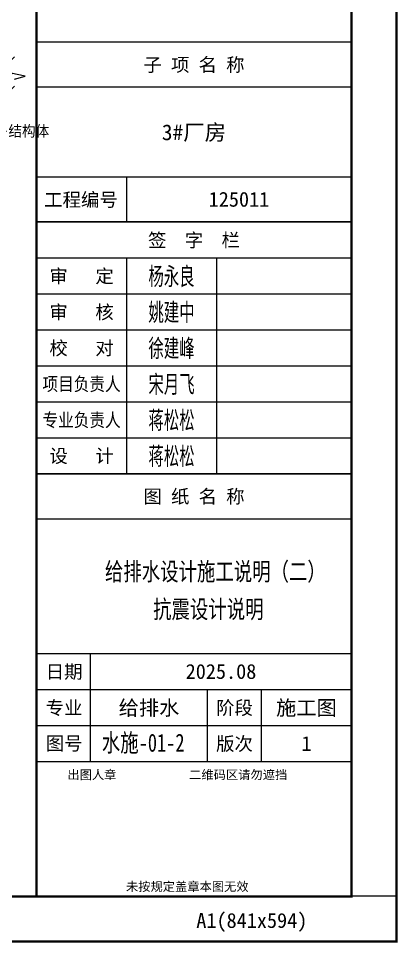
# Model space of a CAD drawing. Extents: x -452079 to 117456, y 3902 to 836955.
# Drawn here: x -252384 to -243956, y 673377 to 693925 of the extents above; entities that cross this region are included whole.
import ezdxf
from ezdxf import colors
from ezdxf.entities.mleader import LeaderData, LeaderLine
from ezdxf.enums import TextEntityAlignment as Align
from ezdxf.math import Vec2, Vec3

# ---------------------------------------------------------------- set-up
doc = ezdxf.new("R2010")
doc.units = 0
doc.header["$LTSCALE"] = 1000
doc.header["$MEASUREMENT"] = 0
doc.linetypes.add('AUDIT_D_160901175043-111', pattern=[0])
doc.linetypes.add('AUDIT_D_160901175043-122', pattern=[0])
for name, color, linetype in [('0-cxFrame', 155, 'Continuous'), ('qianming', 155, 'Continuous'), ('图号层', 4, 'Continuous'), ('图名层', 4, 'Continuous'), ('总说明', 2, 'Continuous')]:
    doc.layers.add(name, color=color, linetype=linetype)
doc.layers.add('0-cxText', color=131, linetype='Continuous', lineweight=25)
doc.styles.add('-宋体', font='', dxfattribs={"width": 0.8})
doc.styles.add('BZHZ', font='bzxw', dxfattribs={"width": 0.8, "bigfont": 'bzhz'})
doc.styles.add('cx_biaoti', font='')
doc.styles.add('cx_tuming', font='')
doc.styles.add('cx_tuqian1', font='')
doc.styles.add('标题文字', font='txt.shx', dxfattribs={"bigfont": 'hztxt.shx'})
doc.styles.add('黑体', font='', dxfattribs={"height": 12})
doc.styles.get('-宋体').set_extended_font_data('SimSun')
doc.styles.get('cx_biaoti').set_extended_font_data('SimSun')
doc.styles.get('cx_tuming').set_extended_font_data('SimHei')
doc.styles.get('cx_tuqian1').set_extended_font_data('SimSun')
doc.styles.get('黑体').set_extended_font_data('SimHei')

# ---------------------------------------------------------------- blocks, each defined once
blk = doc.blocks.new('zjcx_lan_qianzi(Dragon)')
for p, q in [((-7000, 4800), (0, 4800)), ((-5000, 4800), (-5000, 0)), ((-3000, 4800), (-3000, 0)), ((-7000, 4000), (0, 4000)), ((-7000, 3200), (0, 3200)), ((-7000, 2400), (0, 2400)), ((-7000, 1600), (0, 1600)), ((-7000, 800), (0, 800))]:
    blk.add_line(p, q)
at = {"const_width": 30}
blk.add_lwpolyline([(-7000, 5600), (0, 5600)], dxfattribs=at)
blk.add_lwpolyline([(-7000, 5600), (0, 5600), (0, 0), (-7000, 0)], close=True, dxfattribs=at)
at = {"style": 'cx_biaoti'}
for s, p in [('签  字  栏', (-3500, 5200)), ('审   定', (-6000, 4400)), ('审   核', (-6000, 3600)), ('校   对', (-6000, 2800)), ('设   计', (-6000, 400))]:
    blk.add_text(s, height=300, dxfattribs=at).set_placement(p, align=Align.MIDDLE)
at = {"style": 'cx_biaoti', "width": 0.85}
for s, p in [('项目负责人', (-6000, 2000)), ('专业负责人', (-6000, 1200))]:
    blk.add_text(s, height=300, dxfattribs=at).set_placement(p, align=Align.MIDDLE)
blk = doc.blocks.new('T-签字(Dragon)')
at = {"layer": '0-cxFrame'}
blk.add_blockref('zjcx_lan_qianzi(Dragon)', (0, 0), dxfattribs=at)
at = {"layer": 'qianming', "style": 'BZHZ', "width": 0.8}
for s, p in [('杨永良', (-4000, 4400)), ('姚建中', (-4000, 3600)), ('徐建峰', (-4000, 2800)), ('宋月飞', (-4000, 2000)), ('蒋松松', (-4000, 1200)), ('蒋松松', (-4000, 400))]:
    blk.add_text(s, height=450, dxfattribs=at).set_placement(p, align=Align.MIDDLE)
blk = doc.blocks.new('zjcx_lan_tuming(Dragon)')
for p, q in [((-7000, 8400), (0, 8400)), ((-5800, 3000), (-5800, 5400)), ((-7000, 4600), (0, 4600)), ((-3200, 3000), (-3200, 4600)), ((-2000, 3000), (-2000, 4600)), ((-7000, 3800), (0, 3800))]:
    blk.add_line(p, q)
at = {"const_width": 30}
for points in [[(-7000, 9400), (0, 9400)], [(-7000, 5400), (0, 5400)], [(-7000, 3000), (0, 3000)], [(-7000, 0), (0, 0)]]:
    blk.add_lwpolyline(points, dxfattribs=at)
blk.add_lwpolyline([(-7000, 9400), (0, 9400), (0, 0), (-7000, 0)], close=True)
at = {"style": 'cx_biaoti'}
for s, p in [('图 纸 名 称', (-3500, 8900)), ('日期', (-6388, 5000)), ('专业', (-6388, 4200)), ('阶段', (-2600, 4200)), ('图号', (-6388, 3400)), ('版次', (-2600, 3400))]:
    blk.add_text(s, height=300, dxfattribs=at).set_placement(p, align=Align.MIDDLE)
for s, p in [('出图人章', (-6316, 2607)), ('二维码区请勿遮挡', (-3609, 2607)), ('未按规定盖章本图无效', (-5013, 120))]:
    blk.add_text(s, height=200, dxfattribs=at).set_placement(p)
blk = doc.blocks.new('T-图签(Dragon)')
blk.add_blockref('zjcx_lan_tuming(Dragon)', (0, 0))
at = {"color": 3, "style": 'cx_biaoti'}
for s, p in [('2025.08', (-2900, 5000)), ('给排水', (-4500, 4200)), ('施工图', (-1000, 4200))]:
    blk.add_text(s, height=330, dxfattribs=at).set_placement(p, align=Align.MIDDLE)
blk = doc.blocks.new('zjcx_lan_xiangmu(Dragon)')
for p, q in [((-7000, 9000), (0, 9000)), ((-7000, 6000), (0, 6000)), ((-7000, 3000), (0, 3000)), ((-5000, 1000), (-5000, 0))]:
    blk.add_line(p, q)
at = {"const_width": 30}
for points in [[(-7000, 10000), (0, 10000)], [(-7000, 7000), (0, 7000)], [(-7000, 7000), (0, 7000)], [(-7000, 4000), (0, 4000)], [(-7000, 4000), (0, 4000)], [(-7000, 1000), (0, 1000)], [(-7000, 0), (0, 0)]]:
    blk.add_lwpolyline(points, dxfattribs=at)
blk.add_lwpolyline([(-7000, 10000), (0, 10000), (0, 0), (-7000, 0)], close=True)
at = {"style": 'cx_biaoti'}
for s, p in [('建 设 单 位', (-3500, 9500)), ('项 目 名 称', (-3500, 6500)), ('子 项 名 称', (-3500, 3500)), ('工程编号', (-6013, 500))]:
    blk.add_text(s, height=300, dxfattribs=at).set_placement(p, align=Align.MIDDLE)
blk = doc.blocks.new('T-项目(Dragon)')
blk.add_blockref('zjcx_lan_xiangmu(Dragon)', (0, 0))
at = {"color": 3, "style": 'cx_tuming'}
for s, height, p in [('嘉兴世赫建达智能装备有限公司', 330, (-6816, 7901)), ('年产500套智能装备建设项目 ', 350, (-6638, 4859))]:
    blk.add_text(s, height=height, dxfattribs=at).set_placement(p)
blk = doc.blocks.new('zjcx_T1(Dragon)')
at = {"layer": '0-cxFrame', "const_width": 50}
blk.add_lwpolyline([(-7000, 0), (0, 0), (0, 57400), (-7000, 57400)], close=True, dxfattribs=at)
at = {"layer": '0-cxFrame'}
for name, p in [('T-项目(Dragon)', (0, 15000)), ('T-签字(Dragon)', (0, 9400)), ('T-图签(Dragon)', (0, 0))]:
    blk.add_blockref(name, p, dxfattribs=at)
blk = doc.blocks.new('TK22.A1 L(Dragon)')
at = {"layer": '0-cxFrame', "color": 7, "const_width": 0.5}
blk.add_lwpolyline([(0, 0), (-841, 0), (-841, 594), (0, 594)], close=True, dxfattribs=at)
at = {"layer": '0-cxFrame', "const_width": 0.5}
for points in [[(-80, 10), (-821, 10), (-821, 584), (-80, 584)], [(-10, 10), (-80, 10), (-80, 584), (-10, 584)]]:
    blk.add_lwpolyline(points, close=True, dxfattribs=at)
at = {"layer": '0-cxFrame', "xscale": 0.01, "yscale": 0.01, "zscale": 0.01}
blk.add_blockref('zjcx_T1(Dragon)', (-10, 10), dxfattribs=at)
at = {"style": '黑体', "flags": 4}
blk.add_attdef('图幅', text='', height=3.3, dxfattribs=at).set_placement((-40, 3), align=Align.RIGHT)
at = {"layer": '0-cxFrame', "style": '黑体'}
blk.add_text('(841x594)', height=3.3, dxfattribs=at).set_placement((-40, 3))
at = {"layer": '0-cxText', "flags": 4}
for tag, height, style, p in [('建设单位', 3.5, 'cx_tuming', (-45, 240)), ('项目名称', 3.5, 'cx_tuming', (-45, 210)), ('子项名称', 3.5, 'cx_tuming', (-45, 180)), ('工程编号', 3.3, 'cx_tuqian1', (-35, 165)), ('图名1', 3.5, 'cx_tuming', (-45, 87)), ('图名2', 3.5, 'cx_tuming', (-45, 79)), ('图名3', 3.5, 'cx_tuming', (-45, 71)), ('出图日期', 3.3, 'cx_tuqian1', (-39, 60)), ('专业', 3.3, 'cx_tuqian1', (-55, 52)), ('图号', 3.3, 'cx_tuqian1', (-55, 44)), ('版次', 3.3, 'cx_tuqian1', (-20, 44))]:
    blk.add_attdef(tag, text='', height=height, dxfattribs=dict(at, style=style)).set_placement(p, align=Align.MIDDLE)

msp = doc.modelspace()

# ---------------------------------------------------------------- hatches: boundary and pattern name
at = {"layer": '总说明', "linetype": 'Continuous'}
h = msp.add_hatch(dxfattribs=at)
h.set_pattern_fill('ANSI31', color=33, scale=1846.2816, style=0)
h.set_pattern_definition([(45, (-2058374.17, -3982355.35), (-163.18978, 163.18978), [])])
h.paths.add_polyline_path([(-256848.51, 692722.61), (-256728.87, 692722.61), (-256728.87, 692250.7), (-256848.51, 692250.7)])
h.paths.add_polyline_path([(-253260.75, 692722.61), (-253141.12, 692722.61), (-253141.12, 692250.7), (-253260.75, 692250.7)])
h.paths.add_polyline_path([(-259784.61, 693114.76), (-252473.33, 693114.76), (-252473.33, 692825.33), (-252695.77, 692739.26), (-252234.03, 692639.1), (-252473.33, 692575.05), (-252473.33, 692250.7), (-253035.37, 692250.7), (-253649.58, 692250.7), (-259784.61, 692250.7), (-259784.61, 692575.05), (-259545.31, 692639.1), (-260007.05, 692739.26), (-259784.61, 692825.33)])
edge = h.paths.add_edge_path(flags=16)
edge.add_line((-256735.63, 692649.5), (-256735.63, 692549.8))
h = msp.add_hatch(dxfattribs=at)
h.set_pattern_fill('AR-CONC', color=33, scale=73.851264, style=0)
h.set_pattern_definition([(50, (-2058374.17, -3982355.35), (529.70571, -46.343245), [55.38845, -609.27293]), (355, (-2058374.17, -3982355.35), (-102.469614, 555.5034), [44.31076, -487.41834]), (100.4514, (-2058330.03, -3982359.2), (427.23649, 509.159816), [47.072936, -517.80231]), (46.1842, (-2058374.2, -3982207.65), (788.171004, -122.23788), [83.08267, -913.90939]), (96.6356, (-2058308.5, -3982217.8), (690.26022, 719.39836), [70.6094, -776.70334]), (351.1842, (-2058374.2, -3982207.65), (690.25966, 719.3989), [66.46614, -731.12751]), (21, (-2058300.3, -3982244.57), (440.823403, -297.33914), [55.38845, -609.27293]), (326, (-2058300.3, -3982244.57), (179.69145, 535.532474), [44.31076, -487.41834]), (71.4514, (-2058263.6, -3982269.35), (620.51503, 238.19285), [47.072936, -517.80231]), (37.5, (-2058374.17, -3982355.35), (8.980207, 245.846319), [0, -481.510241, 0, -494.803469, 0, -489.264624]), (7.5, (-2058374.17, -3982355.35), (194.280179, 291.278035), [0, -282.111828, 0, -470.432552, 0, -186.474442]), (327.5, (-2058538.86, -3982355.35), (394.234617, -16.657058), [0, -184.62816, 0, -576.03986, 0, -764.360582]), (317.5, (-2058612.7, -3982355.35), (430.690358, 73.928795), [0, -240.016608, 0, -382.549548, 0, -542.80679])])
h.paths.add_polyline_path([(-253260.75, 692722.61), (-253141.12, 692722.61), (-253141.12, 692250.7), (-253260.75, 692250.7)])
h.paths.add_polyline_path([(-256848.51, 692722.61), (-256728.87, 692722.61), (-256728.87, 692250.7), (-256848.51, 692250.7)])
h.paths.add_polyline_path([(-259545.31, 692639.1), (-260007.05, 692739.26), (-259784.61, 692825.33), (-259784.61, 693114.76), (-252473.33, 693114.76), (-252473.33, 692825.33), (-252695.77, 692739.26), (-252234.03, 692639.1), (-252473.33, 692575.05), (-252473.33, 692250.7), (-253035.37, 692250.7), (-253649.58, 692250.7), (-259784.61, 692250.7), (-259784.61, 692575.05)])

# ---------------------------------------------------------------- linework, layer by layer
at = {"layer": '总说明', "color": 37, "linetype": 'ByBlock'}
msp.add_line((-319081.06, 674415.84), (-243981.06, 674415.84), dxfattribs=at)
at = {"layer": '总说明', "color": 4, "linetype": 'AUDIT_D_160901175043-122'}
for points in [[(-252234.03, 692639.1), (-252695.77, 692739.26)], [(-252473.33, 692575.05), (-252234.03, 692639.1)]]:
    msp.add_lwpolyline(points, dxfattribs=at)

# ---------------------------------------------------------------- block references
at = {"layer": '0-cxFrame'}
ref = msp.add_blockref('TK22.A1 L(Dragon)', (-243981.06, 673401.71), dxfattribs=dict(at, xscale=100, yscale=100, zscale=100))
ref.add_attrib('子项名称', '3#厂房', dxfattribs={"layer": '0-cxText', "height": 350, "style": 'cx_tuming'}).set_placement((-248481.06, 691401.71), align=Align.MIDDLE)
ref.add_attrib('工程编号', '125011', dxfattribs={"layer": '0-cxText', "height": 330, "style": 'cx_tuqian1'}).set_placement((-247481.06, 689901.71), align=Align.MIDDLE)
ref.add_attrib('版次', '1', dxfattribs={"layer": '0-cxText', "height": 330, "style": 'cx_tuqian1'}).set_placement((-245981.06, 677801.71), align=Align.MIDDLE)
ref.add_attrib('图幅', 'A1', dxfattribs={"layer": '0', "height": 330, "style": '黑体'}).set_placement((-247981.06, 673701.71), align=Align.RIGHT)

# ---------------------------------------------------------------- texts
at = {"layer": '图号层', "color": 6, "style": '-宋体', "width": 0.75}
msp.add_text('水施-01-2', height=400, dxfattribs=at).set_placement((-250530.1, 677620.13))
at = {"layer": '图名层', "color": 6, "style": '-宋体', "width": 0.75}
for s, p in [('给排水设计施工说明（二）', (-248006.33, 681426.4, -800.07)), ('抗震设计说明', (-248162.83, 680588.9, -800.07))]:
    msp.add_text(s, height=400, dxfattribs=at).set_placement(p, align=Align.CENTER)

# ---------------------------------------------------------------- leaders
at = {"layer": '总说明', "color": 4, "linetype": 'AUDIT_D_160901175043-122'}
ml = msp.add_multileader_mtext('Standard', dxfattribs=at)
ml.set_content('{\\fFangSong_GB2312|b0|i0|c134|p49;\\W0.9;结构体}', color=4, style='标题文字')
ml.set_leader_properties(linetype='AUDIT_D_160901175043-111')
ml.build(insert=Vec2(0, 0))
ml.multileader.update_dxf_attribs({"dogleg_length": 0.36, "arrow_head_size": 98.47})
ctx = ml.context
ctx.base_point, ctx.char_height, ctx.arrow_head_size, ctx.landing_gap_size, ctx.plane_origin = Vec3(-252647.65, 691421.8), 246.1709, 98.47, 39.88, Vec3(-252851.3, 692231.49)
notes = []
notes.append((ctx, [(0, (1, 1, 0), (-252724.86, 691421.8), (1, 0), 77.21, [(0, [(-252788.63, 692336.26)], 0, [])])]))
ctx.mtext.insert, ctx.mtext.width, ctx.mtext.flow_direction = Vec3(-252607.77, 691544.89), 1375.0252, 5
for ctx, leaders in notes:
    for number, flags, end, landing, length, lines in leaders:
        leader = LeaderData()
        leader.index, (leader.has_last_leader_line, leader.has_dogleg_vector, leader.attachment_direction) = number, flags
        leader.last_leader_point, leader.dogleg_vector, leader.dogleg_length = Vec3(end), Vec3(landing), length
        for number, points, colour, breaks in lines:
            line = LeaderLine()
            line.index, line.vertices, line.color, line.breaks = number, Vec3.list(points), colors.encode_raw_color(colour), breaks
            leader.lines.append(line)
        ctx.leaders.append(leader)

doc.saveas('drawing.dxf')
